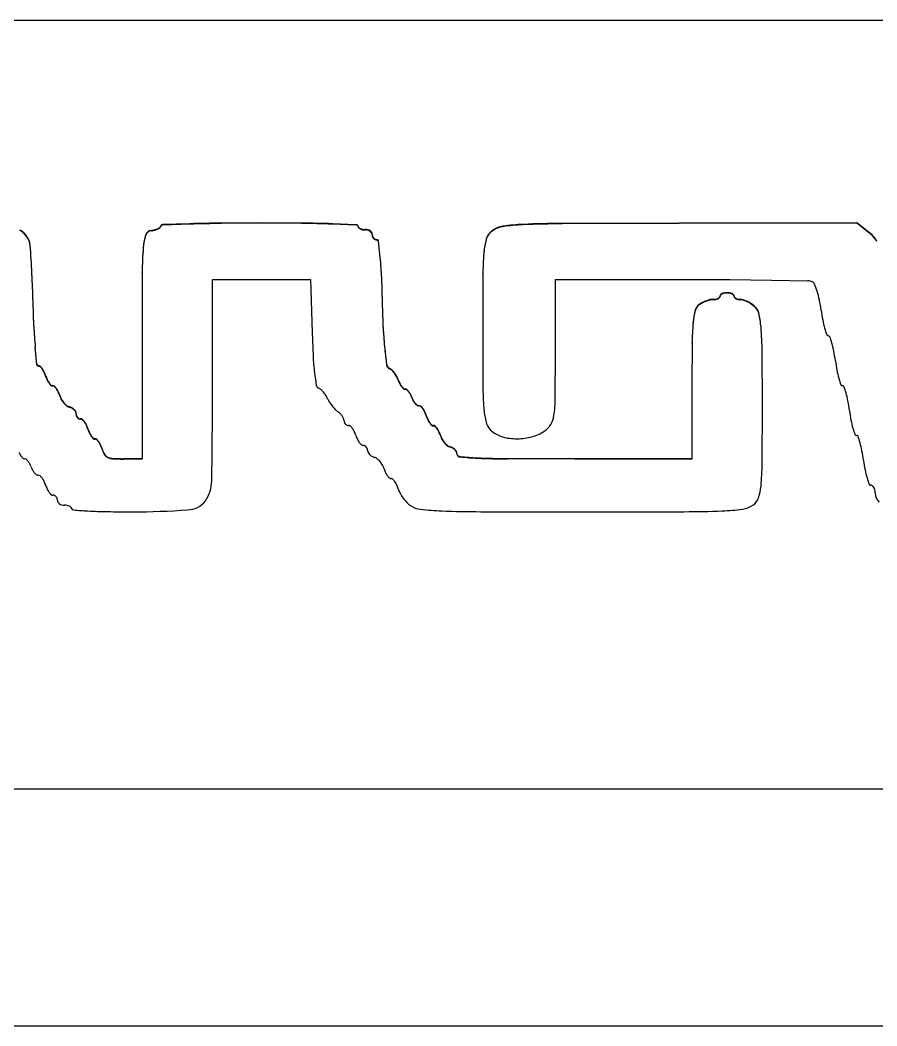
# Model space of a CAD drawing. Header units: millimetres. Extents: x 0 to 420, y 0 to 297.
# Drawn here: x 115.45 to 130.88, y 55.85 to 73.97 of the extents above; entities that cross this region are included whole.
import ezdxf

# ---------------------------------------------------------------- set-up
doc = ezdxf.new("R2010")
doc.units = ezdxf.units.MM

msp = doc.modelspace()

# ---------------------------------------------------------------- linework, layer by layer
at = {"color": 7, "linetype": 'Continuous', "lineweight": 25}
for p, q in [((61.7918, 73.97032), (145.7918, 73.97032)), ((118.50659, 70.30216), (118.0136, 70.28628)), ((118.50659, 70.29508), (118.0136, 70.27921)), ((118.50659, 70.29508), (118.50659, 70.30216)), ((119.76132, 70.31768), (119.08009, 70.31388)), ((119.08009, 70.30681), (119.08009, 70.31388)), ((119.76132, 70.31061), (119.08009, 70.30681)), ((120.51838, 70.31402), (119.76132, 70.31768)), ((119.76132, 70.31061), (119.76132, 70.31768)), ((120.51838, 70.30695), (119.76132, 70.31061)), ((120.51838, 70.30695), (120.51838, 70.31402)), ((121.5014, 70.28534), (121.07262, 70.30201)), ((121.07262, 70.29494), (121.07262, 70.30201)), ((121.5014, 70.27827), (121.07262, 70.29494)), ((127.31591, 70.31269), (125.21256, 70.30709)), ((125.21256, 70.30002), (125.21256, 70.30709)), ((127.31591, 70.30562), (125.21256, 70.30002)), ((130.5136, 70.31768), (127.31591, 70.31269)), ((127.31591, 70.30562), (127.31591, 70.31269)), ((130.5136, 70.31061), (127.31591, 70.30562)), ((130.72106, 70.15939), (130.5136, 70.31768)), ((130.5136, 70.31061), (130.5136, 70.31768)), ((130.72106, 70.15232), (130.5136, 70.31061)), ((115.45238, 70.17932), (115.45238, 70.18639)), ((117.81552, 70.17363), (117.81552, 70.1807)), ((117.88028, 70.1895), (117.88028, 70.19657)), ((117.93501, 70.21125), (117.93501, 70.21832)), ((117.97277, 70.23526), (117.97277, 70.24233)), ((117.98472, 70.25776), (117.98472, 70.26483)), ((118.0136, 70.27921), (118.0136, 70.28628)), ((121.5014, 70.27827), (121.5014, 70.28534)), ((121.53792, 70.25079), (121.53792, 70.25786)), ((121.54769, 70.22797), (121.54769, 70.23504)), ((121.57519, 70.20854), (121.57519, 70.21561)), ((121.6163, 70.19543), (121.6163, 70.2025)), ((121.66482, 70.19096), (121.66482, 70.19804)), ((121.71325, 70.18411), (121.71325, 70.19119)), ((121.78203, 70.13548), (121.78203, 70.14255)), ((123.94902, 70.17102), (123.94902, 70.1781)), ((124.14345, 70.24963), (124.14345, 70.2567)), ((124.50774, 70.28461), (124.50774, 70.29168)), ((130.72106, 70.15232), (130.72106, 70.15939)), ((117.71269, 70.09788), (117.71269, 70.10495)), ((121.79172, 70.10123), (121.79172, 70.1083)), ((121.79763, 70.06692), (121.79763, 70.07399)), ((121.81506, 70.03786), (121.81506, 70.04493)), ((121.84088, 70.0184), (121.84088, 70.02548)), ((121.87119, 70.0115), (121.87119, 70.01857)), ((121.93557, 69.69558), (121.90528, 69.99625)), ((121.90528, 69.98918), (121.90528, 69.99625)), ((121.93557, 69.68851), (121.90528, 69.98918)), ((123.85071, 70.04003), (123.85071, 70.0471)), ((130.80994, 70.07152), (130.80994, 70.07859)), ((115.63399, 69.91016), (115.63399, 69.91723)), ((117.66903, 69.87274), (117.66903, 69.87981)), ((123.80411, 69.81949), (123.80411, 69.82656)), ((121.93557, 69.68851), (121.93557, 69.69558)), ((117.64954, 69.42938), (117.64632, 68.10989)), ((117.64954, 69.42231), (117.64632, 68.10282)), ((117.64954, 69.42231), (117.64954, 69.42938)), ((123.78363, 69.42072), (123.77982, 68.37349)), ((123.78363, 69.41365), (123.77983, 68.37)), ((123.78363, 69.41365), (123.78363, 69.42072)), ((118.91532, 67.32662), (118.91532, 69.30072)), ((118.91532, 69.30072), (120.68027, 69.30072)), ((120.68027, 69.30072), (120.70724, 68.34128)), ((121.97694, 68.87969), (121.96107, 69.3315)), ((121.96107, 69.32443), (121.96107, 69.3315)), ((121.97694, 68.87262), (121.96107, 69.32443)), ((125.08966, 67.99961), (125.09112, 69.30072)), ((125.09112, 69.30072), (127.35417, 69.2998)), ((127.35417, 69.2998), (128.22859, 69.29628)), ((128.22859, 69.29628), (128.98088, 69.28624)), ((128.98088, 69.28624), (129.63291, 69.27275)), ((128.08939, 69.03679), (128.08939, 69.04386)), ((128.1305, 69.04989), (128.1305, 69.05696)), ((128.22753, 69.04989), (128.22753, 69.05696)), ((128.26864, 69.03679), (128.26864, 69.04386)), ((115.69967, 68.45546), (115.68439, 68.89707)), ((115.68439, 68.89), (115.68439, 68.89707)), ((115.69967, 68.44839), (115.68439, 68.89)), ((121.9943, 68.35816), (121.97694, 68.87969)), ((121.97694, 68.87262), (121.97694, 68.87969)), ((121.9943, 68.35109), (121.97694, 68.87262)), ((127.67746, 68.84071), (127.67746, 68.84779)), ((127.73725, 68.87669), (127.73725, 68.88376)), ((127.80685, 68.90711), (127.80685, 68.91418)), ((127.87547, 68.92808), (127.87547, 68.93515)), ((127.93126, 68.93472), (127.93126, 68.94179)), ((127.97746, 68.9392), (127.97746, 68.94627)), ((128.01662, 68.95229), (128.01662, 68.95936)), ((128.0428, 68.97173), (128.0428, 68.9788)), ((128.05212, 68.99454), (128.05212, 69.00161)), ((128.06189, 69.01735), (128.06189, 69.02442)), ((128.29614, 69.01735), (128.29614, 69.02442)), ((128.30592, 68.99454), (128.30592, 69.00161)), ((128.31424, 68.97173), (128.31424, 68.9788)), ((128.33767, 68.95229), (128.33767, 68.95936)), ((128.37272, 68.93923), (128.37272, 68.9463)), ((128.41401, 68.93472), (128.41401, 68.94179)), ((128.46555, 68.92652), (128.46555, 68.93359)), ((128.53316, 68.89937), (128.53316, 68.90644)), ((128.60408, 68.86044), (128.60408, 68.86751)), ((127.6048, 68.74092), (127.6048, 68.748)), ((128.66782, 68.81439), (128.66782, 68.82146)), ((128.75027, 68.68915), (128.75027, 68.69623)), ((127.56863, 68.5204), (127.56863, 68.52747)), ((115.69967, 68.44839), (115.69967, 68.45546)), ((120.70724, 68.34128), (120.72458, 67.92442)), ((121.9943, 68.35109), (121.9943, 68.35816)), ((123.77982, 68.37349), (123.78369, 67.33415)), ((128.78955, 68.4384), (128.78955, 68.44547)), ((127.54908, 68.15447), (127.54452, 67.41208)), ((127.54908, 68.1474), (127.54452, 67.405)), ((127.54908, 68.1474), (127.54908, 68.15447)), ((115.75343, 67.76517), (115.72428, 68.08368)), ((115.72428, 68.07661), (115.72428, 68.08368)), ((115.75343, 67.7581), (115.72428, 68.07661)), ((117.64632, 68.10989), (117.64632, 66.07037)), ((122.02073, 67.99745), (122.02073, 68.00452)), ((125.085, 67.14434), (125.08966, 67.99961)), ((128.81352, 67.02683), (128.80931, 68.00491)), ((128.80931, 67.99784), (128.80931, 68.00491)), ((128.8135, 67.02297), (128.80931, 67.99784)), ((115.75343, 67.7581), (115.75343, 67.76517)), ((115.78342, 67.73829), (115.78342, 67.74537)), ((115.81513, 67.72698), (115.81513, 67.73405)), ((115.85125, 67.68558), (115.85125, 67.69265)), ((115.88536, 67.62757), (115.88536, 67.63464)), ((122.0535, 67.74515), (122.0535, 67.75222)), ((122.10226, 67.69055), (122.10226, 67.69762)), ((122.14434, 67.66283), (122.14434, 67.6699)), ((122.1893, 67.6119), (122.1893, 67.61897)), ((115.91202, 67.55883), (115.91202, 67.5659)), ((115.93855, 67.49009), (115.93855, 67.49716)), ((115.97229, 67.43208), (115.97229, 67.43916)), ((116.00788, 67.39058), (116.00788, 67.39765)), ((122.22992, 67.54937), (122.22992, 67.55644)), ((122.25948, 67.48346), (122.25948, 67.49053)), ((122.2866, 67.42067), (122.2866, 67.42774)), ((127.54452, 67.41208), (127.54452, 66.07037)), ((116.03892, 67.37937), (116.03892, 67.38644)), ((116.06987, 67.36835), (116.06987, 67.37542)), ((116.10509, 67.32812), (116.10509, 67.33519)), ((116.13832, 67.27173), (116.13832, 67.2788)), ((118.91532, 67.31955), (118.91532, 67.32662)), ((118.91532, 67.3195), (118.91532, 67.32657)), ((122.32003, 67.36769), (122.32003, 67.37477)), ((122.35463, 67.32978), (122.35463, 67.33685)), ((122.38392, 67.31955), (122.38392, 67.32662)), ((122.41294, 67.30989), (122.41294, 67.31696)), ((122.4463, 67.27562), (122.4463, 67.28269)), ((122.47809, 67.22727), (122.47809, 67.23434)), ((116.16426, 67.2049), (116.16426, 67.21197)), ((116.194, 67.1357), (116.194, 67.14277)), ((116.2383, 67.07198), (116.2383, 67.07905)), ((122.50326, 67.16999), (122.50326, 67.17706)), ((122.52917, 67.11273), (122.52917, 67.1198)), ((122.56315, 67.06437), (122.56315, 67.07144)), ((122.59965, 67.03053), (122.59965, 67.0376)), ((116.28962, 67.02228), (116.28962, 67.02935)), ((116.34019, 66.9974), (116.34019, 67.00448)), ((116.38672, 66.97793), (116.38672, 66.985)), ((116.42616, 66.94717), (116.42616, 66.95424)), ((116.45282, 66.91025), (116.45282, 66.91732)), ((116.46192, 66.87276), (116.46192, 66.87983)), ((122.63261, 67.02044), (122.63261, 67.02751)), ((122.66566, 67.00893), (122.66566, 67.01601)), ((122.70284, 66.96772), (122.70284, 66.97479)), ((122.7377, 66.90971), (122.7377, 66.91678)), ((128.80975, 65.9772), (128.81352, 67.02683)), ((116.4677, 66.83773), (116.4677, 66.8448)), ((116.48479, 66.80807), (116.48479, 66.81514)), ((116.51009, 66.78819), (116.51009, 66.79526)), ((116.53979, 66.78115), (116.53979, 66.78823)), ((116.57349, 66.76956), (116.57349, 66.77664)), ((116.61117, 66.72844), (116.61117, 66.73551)), ((116.64639, 66.67043), (116.64639, 66.6775)), ((122.76462, 66.84098), (122.76462, 66.84805)), ((122.79115, 66.77223), (122.79115, 66.7793)), ((122.82489, 66.71423), (122.82489, 66.7213)), ((122.86048, 66.67272), (122.86048, 66.67979)), ((116.67342, 66.60169), (116.67342, 66.60876)), ((116.69995, 66.53295), (116.69995, 66.54002)), ((122.89152, 66.66151), (122.89152, 66.66858)), ((122.92247, 66.6505), (122.92247, 66.65757)), ((122.95769, 66.61026), (122.95769, 66.61733)), ((122.99092, 66.55387), (122.99092, 66.56095)), ((123.01686, 66.48705), (123.01686, 66.49412)), ((116.73369, 66.47494), (116.73369, 66.48202)), ((116.76928, 66.43344), (116.76928, 66.44051)), ((116.80032, 66.42223), (116.80032, 66.4293)), ((116.83135, 66.41102), (116.83135, 66.41809)), ((116.86695, 66.36951), (116.86695, 66.37658)), ((116.90068, 66.31151), (116.90068, 66.31858)), ((123.0466, 66.41785), (123.0466, 66.42492)), ((123.0909, 66.35413), (123.0909, 66.3612)), ((123.14222, 66.30442), (123.14222, 66.3115)), ((116.92722, 66.24276), (116.92722, 66.24983)), ((116.9705, 66.14181), (116.9705, 66.14889)), ((123.19279, 66.27955), (123.19279, 66.28662)), ((123.23932, 66.26007), (123.23932, 66.26715)), ((123.27876, 66.22931), (123.27876, 66.23638)), ((123.30542, 66.1924), (123.30542, 66.19947)), ((123.31452, 66.15491), (123.31452, 66.16198)), ((117.02741, 66.09221), (117.02741, 66.09928)), ((117.12224, 66.06907), (117.12224, 66.07614)), ((117.64632, 66.07037), (117.31464, 66.07037)), ((117.31464, 66.0633), (117.31464, 66.07037)), ((117.64632, 66.0633), (117.31464, 66.0633)), ((117.64632, 66.0633), (117.64632, 66.07037)), ((123.37769, 66.10263), (123.37769, 66.1097)), ((123.68094, 66.07917), (123.68094, 66.08624)), ((125.42952, 66.07037), (124.22645, 66.07317)), ((124.22645, 66.0661), (124.22645, 66.07317)), ((125.42952, 66.0633), (124.22645, 66.0661)), ((127.54452, 66.07037), (125.42952, 66.07037)), ((125.42952, 66.0633), (125.42952, 66.07037)), ((127.54452, 66.0633), (125.42952, 66.0633)), ((127.54452, 66.0633), (127.54452, 66.07037)), ((123.74512, 65.11584), (125.55642, 65.11323)), ((125.55642, 65.11323), (127.4079, 65.11575)), ((61.2918, 60.12108), (146.2918, 60.12108)), ((61.2918, 55.85331), (146.2918, 55.85331))]:
    msp.add_line(p, q, dxfattribs=at)
for centre, radius, start, end in [((119.4242, 39.45212), 30.86368, 90.638831, 91.703714), ((119.4242, 39.44505), 30.86368, 90.638831, 91.703714), ((120.2949, 47.20168), 23.11342, 88.071756, 89.446009), ((120.29502, 47.20037), 23.10766, 88.071585, 89.44618), ((125.28594, 50.82067), 19.48656, 90.215781, 92.288733), ((125.28594, 50.81518), 19.48498, 90.215773, 92.288893), ((115.27476, 69.87071), 0.36222, 7.379788, 60.63628), ((115.27476, 69.86363), 0.36223, 7.380107, 60.635961), ((117.82859, 70.05529), 0.12609, 95.95126, 156.805689), ((117.82859, 70.04822), 0.12609, 95.95102, 156.806601), ((117.71145, 70.74562), 0.57442, 280.438143, 287.092406), ((117.7116, 70.73791), 0.57377, 280.434347, 287.096203), ((117.77378, 70.54426), 0.36364, 287.029657, 296.320483), ((117.77373, 70.53734), 0.36379, 287.030841, 296.317616), ((117.84426, 70.40269), 0.20549, 296.207856, 308.707819), ((117.84427, 70.3956), 0.20548, 296.208371, 308.709317), ((117.95539, 70.26599), 0.02935, 306.297924, 357.75226), ((117.9554, 70.25891), 0.02934, 306.29368, 357.754539), ((118.01085, 70.25982), 0.02661, 84.060349, 169.133663), ((118.01085, 70.25275), 0.02661, 84.062216, 169.134177), ((121.50457, 70.25155), 0.03394, 10.716002, 95.355516), ((121.50457, 70.24448), 0.03394, 10.716401, 95.356982), ((121.57125, 70.25864), 0.03334, 181.342916, 225.053136), ((121.57124, 70.25157), 0.03333, 181.340833, 225.055219), ((121.61305, 70.29835), 0.09099, 224.086709, 245.414138), ((121.61304, 70.29126), 0.09097, 224.082494, 245.415765), ((121.64697, 70.36973), 0.17001, 245.028706, 259.608691), ((121.64695, 70.36263), 0.16998, 245.028537, 259.611217), ((121.66465, 70.46188), 0.26384, 259.441115, 270.036161), ((121.66464, 70.45468), 0.26371, 259.437373, 270.037722), ((121.66518, 70.02601), 0.17203, 73.775574, 90.121589), ((121.66519, 70.01901), 0.17195, 73.771758, 90.125405), ((121.68498, 70.07826), 0.11641, 33.523205, 75.947668), ((121.68499, 70.07119), 0.1164, 33.522366, 75.949541), ((121.72449, 70.10778), 0.06723, 0.448304, 31.14344), ((121.72448, 70.10071), 0.06724, 0.448521, 31.142407), ((124.11294, 69.95269), 0.27871, 126.025537, 160.198307), ((124.11294, 69.94561), 0.27872, 126.025698, 160.197755), ((124.20143, 69.83354), 0.42712, 97.801454, 126.225177), ((124.20142, 69.82649), 0.4271, 97.800698, 126.225934), ((124.63746, 67.02586), 3.26839, 92.274555, 98.693448), ((124.63743, 67.01905), 3.26813, 92.274298, 98.693705), ((130.31106, 69.61909), 0.67825, 42.646887, 52.807169), ((130.31097, 69.61193), 0.67838, 42.647874, 52.806182), ((118.71958, 69.7929), 1.05413, 162.781142, 175.27097), ((118.71956, 69.78584), 1.05411, 162.781027, 175.271085), ((121.89528, 70.1085), 0.10357, 180.107001, 199.462604), ((121.8953, 70.10143), 0.10358, 180.108254, 199.461351), ((121.88019, 70.10375), 0.08776, 199.820208, 222.082458), ((121.88021, 70.09668), 0.08777, 199.822415, 222.080251), ((121.87932, 70.10334), 0.08684, 222.271375, 243.726055), ((121.87933, 70.09628), 0.08685, 222.273111, 243.72432), ((121.87061, 70.08601), 0.06744, 243.845644, 270.493476), ((121.8706, 70.07892), 0.06742, 243.843206, 270.499262), ((121.87502, 69.98724), 0.03157, 16.587165, 96.97842), ((121.87502, 69.98017), 0.03157, 16.584465, 96.978929), ((124.79448, 69.73252), 0.99482, 161.565353, 174.575448), ((124.79449, 69.72545), 0.99483, 161.565415, 174.575386), ((130.43788, 69.73545), 0.50613, 30.222737, 42.684588), ((130.43779, 69.72831), 0.50625, 30.224139, 42.683185), ((96.51133, 68.46101), 19.17802, 1.302869, 4.354769), ((96.51137, 68.45394), 19.17798, 1.302862, 4.35477), ((123.53346, 69.40044), 5.88399, 175.326879, 179.718147), ((123.53345, 69.39336), 5.88398, 175.326875, 179.718141), ((128.4985, 69.38619), 4.715, 174.640877, 179.580383), ((128.49856, 69.37912), 4.71506, 174.640909, 179.580351), ((113.9346, 68.95247), 8.03541, 2.703652, 5.306246), ((113.93473, 68.94541), 8.03528, 2.703631, 5.306267), ((129.62958, 69.06409), 0.20869, 66.134135, 89.086072), ((129.68545, 69.18404), 0.07643, 24.545482, 68.059755), ((128.11136, 68.56152), 1.76906, 17.304052, 21.705935), ((128.12725, 68.96113), 0.09098, 114.586277, 135.915464), ((128.12724, 68.95407), 0.09097, 114.584235, 135.917506), ((128.16116, 68.88977), 0.16998, 100.388783, 114.971463), ((128.16117, 68.88267), 0.17001, 100.391309, 114.971294), ((128.17902, 68.79622), 0.26522, 79.460146, 100.539854), ((128.17902, 68.78913), 0.26524, 79.461113, 100.538887), ((128.19686, 68.88971), 0.17004, 65.031572, 79.609685), ((128.19685, 68.88261), 0.17007, 65.031741, 79.607159), ((128.23078, 68.96112), 0.09099, 44.084366, 65.410234), ((128.23076, 68.95403), 0.09102, 44.088581, 65.408607), ((128.21238, 68.59288), 1.66328, 11.629643, 17.307668), ((127.77306, 68.70183), 0.17448, 123.224904, 164.656404), ((127.95693, 68.45097), 0.48535, 116.91161, 125.156231), ((127.95678, 68.44414), 0.48507, 116.909285, 125.158555), ((128.03251, 68.30297), 0.65154, 110.263762, 116.947205), ((128.03264, 68.29561), 0.65185, 110.265995, 116.946259), ((128.02433, 68.32543), 0.62762, 103.720141, 110.273597), ((128.02434, 68.31827), 0.62771, 103.719912, 110.272404), ((127.93096, 68.70661), 0.23518, 89.927379, 103.648864), ((127.93094, 68.6997), 0.23502, 89.922787, 103.653456), ((127.93143, 69.18044), 0.23865, 269.958615, 281.11891), ((127.93142, 69.17349), 0.23877, 269.962559, 281.117255), ((127.94764, 69.10055), 0.15714, 280.936795, 296.036087), ((127.94766, 69.09345), 0.15711, 280.934164, 296.036267), ((127.97942, 69.03683), 0.08593, 295.647586, 317.52408), ((127.97941, 69.02977), 0.08594, 295.650555, 317.523739), ((128.01778, 69.00233), 0.03435, 316.763337, 358.803846), ((128.01778, 68.99526), 0.03434, 316.760294, 358.806889), ((128.08544, 69.00083), 0.03333, 134.944781, 178.659167), ((128.08544, 68.99376), 0.03333, 134.94308, 178.659174), ((128.27259, 69.00083), 0.03333, 1.340833, 45.055219), ((128.27259, 68.99376), 0.03334, 1.342916, 45.053136), ((128.34292, 69.00219), 0.03701, 180.896766, 219.203105), ((128.34292, 68.99512), 0.03701, 180.894879, 219.204992), ((128.37386, 69.02682), 0.07655, 218.855236, 241.790388), ((128.37384, 69.01973), 0.07653, 218.851388, 241.794237), ((128.40084, 69.07529), 0.13202, 241.41242, 257.699904), ((128.40081, 69.06812), 0.13192, 241.405926, 257.706397), ((128.41383, 69.13148), 0.18969, 257.484195, 270.057275), ((128.41382, 69.12437), 0.18965, 257.481521, 270.057395), ((128.41451, 68.77879), 0.163, 71.753045, 90.175609), ((128.41452, 68.77171), 0.16301, 71.754656, 90.176017), ((128.27232, 68.35467), 0.61032, 64.698275, 71.541956), ((128.27224, 68.3474), 0.61054, 64.699506, 71.540725), ((128.2473, 68.30164), 0.66896, 57.768298, 64.70223), ((128.24723, 68.29444), 0.66911, 57.769068, 64.70146), ((128.2719, 68.34062), 0.62286, 50.53307, 57.77035), ((128.27193, 68.3336), 0.6228, 50.53215, 57.77017), ((127.32573, 68.411), 2.56839, 7.525483, 11.616569), ((129.16265, 68.37926), 1.60089, 166.68349, 174.688085), ((129.16263, 68.37219), 1.60087, 166.683437, 174.688138), ((127.77306, 68.69476), 0.17448, 123.224291, 164.657017), ((128.52394, 68.63698), 0.23395, 14.668312, 52.048935), ((128.52394, 68.62991), 0.23395, 14.668081, 52.049167), ((127.07854, 68.30589), 1.71669, 4.663636, 13.142613), ((127.07858, 68.29883), 1.71665, 4.663549, 13.142701), ((133.21234, 69.18847), 3.36934, 187.522462, 190.583427), ((132.21749, 68.09681), 4.66876, 174.707429, 179.292421), ((132.21745, 68.08975), 4.66872, 174.707411, 179.292439), ((131.65719, 68.89815), 1.78732, 190.591638, 195.518994), ((125.15824, 68.89494), 9.46877, 182.660281, 184.914997), ((125.15837, 68.88788), 9.4689, 182.660284, 184.914975), ((127.69767, 68.60655), 5.70877, 182.493715, 186.053547), ((127.69764, 68.59948), 5.70875, 182.493723, 186.053562), ((122.7182, 67.95237), 6.09133, 0.494169, 4.643212), ((122.7182, 67.9453), 6.09134, 0.494181, 4.64321), ((132.31463, 69.08049), 2.46958, 195.513889, 198.42365), ((129.99803, 68.31313), 0.02949, 206.442812, 275.067602), ((130.00321, 68.25429), 0.02958, 26.812012, 94.995947), ((127.90199, 67.53978), 2.24868, 15.797649, 18.885549), ((128.4507, 67.69475), 1.67851, 10.724504, 15.806546), ((127.40747, 68.57585), 5.41696, 186.054313, 188.745568), ((127.40726, 68.56875), 5.41675, 186.05426, 188.74562), ((126.99561, 67.41981), 3.15934, 7.553182, 10.713025), ((115.78001, 67.77281), 0.02766, 196.039801, 277.092288), ((115.78001, 67.76574), 0.02766, 196.042269, 277.08982), ((125.41845, 68.1831), 4.70099, 183.154385, 186.905603), ((133.25754, 68.25007), 3.15739, 187.552262, 190.714042), ((115.78479, 67.69911), 0.04628, 49.039504, 91.695497), ((115.7848, 67.69205), 0.04627, 49.032525, 91.702476), ((115.6107, 67.51929), 0.29651, 35.780081, 46.41289), ((115.61069, 67.5122), 0.29653, 35.781132, 46.413115), ((115.55503, 67.47943), 0.36497, 25.16753, 35.745949), ((115.55498, 67.47233), 0.36503, 25.168306, 35.745173), ((115.39414, 67.40459), 0.54242, 17.301304, 25.095457), ((115.39404, 67.39748), 0.54253, 17.301744, 25.094493), ((125.83532, 68.23372), 5.12092, 186.907114, 189.496015), ((122.12779, 67.7695), 0.07628, 193.094136, 250.443902), ((122.12779, 67.76243), 0.07628, 193.094572, 250.442495), ((122.04806, 67.56954), 0.13908, 46.189573, 67.064666), ((122.04806, 67.56246), 0.13908, 46.189573, 67.064666), ((121.81469, 67.33359), 0.47093, 37.300744, 45.57285), ((121.81465, 67.32648), 0.47098, 37.301786, 45.572848), ((121.79231, 67.31667), 0.49899, 28.718619, 37.288857), ((121.79219, 67.30952), 0.49913, 28.719875, 37.287601), ((131.80477, 67.97551), 1.6789, 190.724408, 195.805246), ((116.44164, 67.73085), 0.55471, 197.298702, 204.91555), ((116.44166, 67.72379), 0.55474, 197.299189, 204.915585), ((116.27422, 67.65357), 0.37032, 204.98485, 215.380449), ((116.27417, 67.64648), 0.37027, 204.984079, 215.38122), ((116.21822, 67.61402), 0.30177, 215.413749, 225.809798), ((116.21817, 67.60691), 0.3017, 215.412549, 225.810998), ((116.03754, 67.43121), 0.0448, 228.531192, 271.756521), ((121.83016, 67.33753), 0.45577, 19.614363, 28.705124), ((121.83002, 67.3304), 0.45592, 19.615836, 28.703651), ((122.74935, 67.66485), 0.51996, 199.588042, 207.129209), ((122.74932, 67.65776), 0.51993, 199.587454, 207.129178), ((122.60213, 67.58985), 0.35474, 207.191503, 217.323247), ((122.60222, 67.58283), 0.35484, 207.192977, 217.321773), ((132.35596, 68.13135), 2.2517, 195.800557, 198.884323), ((130.25186, 67.4159), 0.02957, 206.801724, 275.006235), ((116.03754, 67.42414), 0.0448, 228.531192, 271.756521), ((116.04025, 67.34118), 0.04528, 49.138847, 91.689399), ((116.04025, 67.33411), 0.04528, 49.138832, 91.686354), ((115.87225, 67.16692), 0.28728, 35.853819, 46.533428), ((115.87224, 67.15984), 0.2873, 35.854902, 46.533659), ((115.81832, 67.1282), 0.35367, 25.203245, 35.822172), ((115.81832, 67.12113), 0.35367, 25.203245, 35.822172), ((115.66299, 67.05582), 0.52503, 17.30187, 25.130999), ((115.66294, 67.04874), 0.52508, 17.302229, 25.130641), ((14.1716, 67.32655), 104.74372, 359.0954017, 0.0000392), ((120.8533, 67.40553), 0.07072, 193.62567, 249.530724), ((120.76662, 67.1989), 0.15344, 47.994032, 66.187661), ((120.52929, 66.94147), 0.50357, 40.141074, 47.531085), ((120.512, 66.92696), 0.52614, 32.447982, 40.134933), ((122.55289, 67.55246), 0.29291, 217.348314, 227.401031), ((122.55299, 67.54548), 0.29305, 217.350564, 227.398781), ((122.38269, 67.37016), 0.04356, 229.883655, 271.611571), ((122.3827, 67.3631), 0.04357, 229.889164, 271.606062), ((122.38503, 67.28149), 0.04514, 51.801754, 91.412195), ((122.38503, 67.27442), 0.04514, 51.803982, 91.413277), ((122.2502, 67.12521), 0.25151, 38.764865, 49.677933), ((122.25015, 67.1181), 0.25157, 38.766154, 49.676644), ((122.20652, 67.09041), 0.30735, 27.922812, 38.724742), ((122.20645, 67.0833), 0.30744, 27.924305, 38.72325), ((122.09328, 67.03109), 0.43519, 19.597915, 27.841741), ((122.09312, 67.02395), 0.43536, 19.599587, 27.840068), ((128.65495, 67.3707), 4.87139, 180.42994, 185.270844), ((130.25702, 67.35697), 0.02958, 26.807538, 95.00042), ((128.15579, 66.64246), 2.24868, 15.797649, 18.885549), ((128.7057, 66.79774), 1.67726, 10.721928, 15.807725), ((116.51502, 67.32169), 0.36751, 197.37064, 209.132785), ((116.51502, 67.31462), 0.36751, 197.37064, 209.132785), ((116.53876, 67.33519), 0.39483, 209.16627, 220.446683), ((116.5387, 67.32808), 0.39475, 209.165114, 220.447839), ((116.52438, 67.32314), 0.37606, 220.471556, 231.373691), ((116.52434, 67.31604), 0.37601, 220.470843, 231.374403), ((120.57447, 66.96666), 0.45212, 23.914897, 32.448975), ((121.42258, 67.34278), 0.47565, 203.917904, 212.423035), ((121.67353, 67.5017), 0.77268, 212.393094, 218.352867), ((122.86248, 67.30512), 0.38137, 199.620022, 209.073539), ((122.86248, 67.29804), 0.38136, 199.61959, 209.073271), ((122.77875, 67.25906), 0.2858, 209.160898, 221.030976), ((122.77878, 67.25201), 0.28584, 209.161734, 221.030139), ((122.74035, 67.22592), 0.23508, 221.080717, 233.235096), ((122.74037, 67.21887), 0.23511, 221.082276, 233.235109), ((122.63152, 67.08285), 0.05535, 234.844529, 271.128257), ((122.7994, 67.16699), 2.28571, 351.96956, 359.432145), ((127.25246, 66.52295), 3.15626, 7.552297, 10.715217), ((116.37483, 67.13873), 0.13865, 232.080123, 255.529196), ((116.37483, 67.13165), 0.13865, 232.078679, 255.52894), ((116.29268, 66.82564), 0.18504, 59.454958, 75.124023), ((116.29268, 66.81856), 0.18505, 59.456437, 75.124496), ((116.28759, 66.81725), 0.19485, 44.670812, 59.418842), ((116.28762, 66.81022), 0.1948, 44.668029, 59.419943), ((116.32123, 66.85037), 0.14765, 26.967113, 44.707665), ((116.32124, 66.8433), 0.14763, 26.967309, 44.708841), ((116.37835, 66.8794), 0.08357, 0.297243, 26.987543), ((116.37834, 66.87233), 0.08358, 0.298368, 26.986418), ((116.57203, 66.88002), 0.11011, 180.097856, 198.657326), ((116.57202, 66.87295), 0.1101, 180.096891, 198.658292), ((121.68628, 67.51184), 0.78897, 218.355267, 224.064618), ((121.36696, 67.20392), 0.34537, 224.200617, 234.902289), ((120.98535, 66.66093), 0.3183, 44.422701, 54.898179), ((120.96089, 66.6374), 0.35224, 34.803196, 44.372635), ((122.63152, 67.07578), 0.05535, 234.844392, 271.125433), ((122.63398, 66.9782), 0.04933, 50.031641, 91.591437), ((122.63398, 66.97114), 0.04932, 50.027052, 91.596026), ((122.4719, 66.80382), 0.28735, 36.512838, 47.597641), ((122.47194, 66.79679), 0.28729, 36.511777, 47.598703), ((122.41729, 66.76372), 0.35509, 25.534509, 36.471161), ((122.41733, 66.75667), 0.35505, 25.534378, 36.472104), ((122.26868, 66.6935), 0.51946, 17.307886, 25.456773), ((122.26852, 66.68637), 0.51963, 17.309172, 25.455487), ((124.86151, 67.02181), 1.06194, 185.328367, 197.749067), ((133.511, 67.3527), 3.15705, 187.552089, 190.714215), ((116.55304, 66.87421), 0.09026, 199.017554, 220.879774), ((116.55302, 66.86713), 0.09024, 199.014838, 220.882489), ((116.54987, 66.87193), 0.08637, 221.111995, 242.576161), ((116.54986, 66.86485), 0.08636, 221.109493, 242.576054), ((116.53918, 66.85186), 0.06363, 242.795641, 270.553775), ((116.53918, 66.8448), 0.06365, 242.798443, 270.550973), ((116.54116, 66.73744), 0.05081, 50.490032, 91.543216), ((116.54116, 66.73037), 0.0508, 50.488201, 91.545048), ((116.38435, 66.56551), 0.28346, 36.851086, 48.14454), ((116.3843, 66.55838), 0.28353, 36.853216, 48.143702), ((116.33018, 66.52524), 0.35095, 25.711088, 36.80735), ((116.33019, 66.51818), 0.35094, 25.710431, 36.807191), ((116.18724, 66.45724), 0.50924, 17.309604, 25.626983), ((121.02434, 66.68151), 0.27496, 23.848814, 34.801003), ((121.18837, 66.7537), 0.09574, 0.203398, 24.025911), ((121.38011, 66.75425), 0.09599, 180.123695, 200.03328), ((121.36799, 66.75041), 0.08329, 200.404813, 222.918551), ((121.36867, 66.75138), 0.08446, 223.089898, 244.486775), ((121.36145, 66.73647), 0.06789, 244.5632, 270.45833), ((123.29425, 67.01299), 0.55472, 197.298421, 204.915002), ((123.29429, 67.00594), 0.55477, 197.29844, 204.914461), ((123.12691, 66.93577), 0.37042, 204.986195, 215.379104), ((123.12695, 66.92872), 0.37047, 204.986966, 215.378333), ((123.07078, 66.89613), 0.30171, 215.412719, 225.81104), ((123.07079, 66.88907), 0.30173, 215.413765, 225.811265), ((122.89014, 66.71335), 0.04479, 228.531161, 271.759593), ((122.89014, 66.70628), 0.04479, 228.528267, 271.759445), ((124.12183, 66.79177), 0.28742, 199.023821, 232.450633), ((124.68182, 66.88137), 0.37821, 302.921881, 328.785547), ((124.62171, 66.91235), 0.44571, 329.384709, 351.657101), ((132.05857, 67.07819), 1.6789, 190.724408, 195.805246), ((116.18734, 66.45021), 0.50914, 17.308737, 25.62785), ((117.20316, 66.77375), 0.55484, 197.299602, 204.91465), ((117.20318, 66.7667), 0.55487, 197.300088, 204.914685), ((117.03562, 66.69643), 0.37032, 204.98485, 215.380449), ((117.03557, 66.68934), 0.37027, 204.984079, 215.38122), ((121.36336, 66.61779), 0.05081, 50.490666, 91.541609), ((121.20671, 66.44602), 0.28324, 36.846054, 48.148161), ((121.15241, 66.40562), 0.35091, 25.711082, 36.8087), ((121.00939, 66.33759), 0.50929, 17.309355, 25.625887), ((122.89285, 66.62333), 0.04528, 49.136079, 91.686929), ((122.89285, 66.61626), 0.04527, 49.136094, 91.689975), ((122.72492, 66.44912), 0.28719, 35.854238, 46.537327), ((122.72494, 66.44207), 0.28717, 35.853155, 46.537096), ((122.67083, 66.41029), 0.35377, 25.204191, 35.819821), ((122.67083, 66.40322), 0.35377, 25.204191, 35.819821), ((122.51554, 66.33795), 0.52508, 17.302229, 25.130641), ((122.51559, 66.3309), 0.52503, 17.30187, 25.130999), ((123.36775, 66.6039), 0.36766, 197.372947, 209.130478), ((124.28158, 66.98227), 0.53591, 231.322377, 242.93248), ((124.31537, 67.04753), 0.6094, 242.895531, 253.608077), ((124.43428, 67.30133), 0.86764, 285.355866, 293.75866), ((124.51085, 67.12895), 0.67902, 293.705867, 303.678206), ((132.60869, 67.23369), 2.25057, 195.799642, 198.884975), ((130.50566, 66.51858), 0.02957, 206.805387, 275.002253), ((116.97962, 66.65688), 0.30177, 215.413749, 225.809798), ((116.97957, 66.64977), 0.3017, 215.412549, 225.810998), ((116.79894, 66.47407), 0.0448, 228.531192, 271.756521), ((116.79894, 66.467), 0.0448, 228.531192, 271.756521), ((116.80169, 66.38453), 0.04479, 48.529874, 91.75674), ((116.80169, 66.37746), 0.04479, 48.529874, 91.75674), ((116.62106, 66.20176), 0.3017, 35.412549, 45.810998), ((116.62101, 66.19464), 0.30177, 35.413749, 45.809798), ((116.56508, 66.1622), 0.37024, 24.984351, 35.382323), ((116.56504, 66.1551), 0.3703, 24.985122, 35.381552), ((116.39724, 66.08475), 0.55509, 17.301643, 24.913131), ((116.39725, 66.07769), 0.55508, 17.301229, 24.913023), ((121.98217, 66.64079), 0.50964, 197.313531, 205.624401), ((121.83881, 66.57261), 0.3509, 205.710425, 216.808541), ((121.78458, 66.53227), 0.28331, 216.848184, 228.147324), ((121.62787, 66.36044), 0.0508, 230.488834, 271.543441), ((121.62985, 66.24602), 0.06364, 62.796717, 90.553504), ((123.36775, 66.59682), 0.36766, 197.372947, 209.130478), ((123.39141, 66.61737), 0.39489, 209.167116, 220.445837), ((123.39148, 66.61035), 0.39497, 209.168272, 220.444681), ((123.37702, 66.60534), 0.37613, 220.472488, 231.372758), ((123.37706, 66.5983), 0.37618, 220.473201, 231.372045), ((123.22744, 66.42088), 0.13866, 232.079823, 255.528632), ((124.35707, 67.18634), 0.75434, 253.544727, 262.926669), ((124.39984, 67.52311), 1.09381, 262.875914, 270.010835), ((124.40026, 67.43618), 1.00688, 269.987677, 277.632329), ((124.40448, 67.40788), 0.97827, 277.607391, 285.386389), ((130.51082, 66.45965), 0.02958, 26.809432, 95.001656), ((128.40959, 65.74514), 2.24868, 15.797649, 18.885549), ((128.9595, 65.90042), 1.67726, 10.721928, 15.807725), ((115.77451, 66.33933), 0.37842, 204.719179, 214.850609), ((117.44251, 66.411), 0.53991, 197.367641, 209.043701), ((117.44253, 66.40394), 0.53993, 197.367936, 209.043407), ((117.07542, 66.21183), 0.12236, 210.959012, 246.899452), ((117.07542, 66.20476), 0.12236, 210.959742, 246.898721), ((121.6192, 66.22599), 0.08632, 41.104152, 62.581394), ((121.61602, 66.22369), 0.09023, 19.013672, 40.883656), ((121.59702, 66.21786), 0.1101, 0.099052, 18.659585), ((121.79064, 66.21847), 0.08353, 180.290367, 206.994418), ((121.8477, 66.24743), 0.14752, 206.95837, 224.714508), ((121.8814, 66.28057), 0.19478, 224.667175, 239.420796), ((123.22744, 66.41381), 0.13866, 232.081266, 255.528888), ((123.14528, 66.10776), 0.18506, 59.45706, 75.123873), ((123.14527, 66.10067), 0.18508, 59.456876, 75.122105), ((123.14017, 66.09937), 0.19488, 44.671113, 59.416859), ((123.14019, 66.09232), 0.19485, 44.669998, 59.417974), ((123.17382, 66.13251), 0.14765, 26.967233, 44.707018), ((123.17384, 66.12546), 0.14763, 26.965869, 44.708381), ((123.23098, 66.16155), 0.08354, 0.291915, 26.99287), ((123.23099, 66.15449), 0.08353, 0.29079, 26.993996), ((123.37643, 66.17248), 0.06279, 189.622837, 271.152951), ((123.37642, 66.1654), 0.06279, 189.622551, 271.15424), ((127.50514, 65.62548), 3.15739, 7.552262, 10.714042), ((115.71848, 66.30048), 0.31024, 214.876447, 224.91937), ((115.52749, 66.11305), 0.0427, 227.788577, 271.84299), ((115.52998, 66.02285), 0.04754, 52.579377, 91.335968), ((115.40246, 65.87025), 0.24637, 39.343718, 50.590638), ((115.35989, 65.83563), 0.30123, 28.224321, 39.303409), ((115.25443, 65.77969), 0.42061, 19.604616, 28.144413), ((117.13646, 66.34022), 0.26446, 245.649934, 266.918008), ((117.13645, 66.33314), 0.26445, 245.65005, 266.918954), ((117.31458, 69.27943), 3.20906, 266.56375, 270.001031), ((117.31459, 69.27201), 3.20871, 266.563288, 270.000938), ((121.87636, 66.27227), 0.18506, 239.45706, 255.123873), ((121.7942, 65.95917), 0.13864, 52.077536, 75.529248), ((121.64476, 65.77484), 0.37592, 40.470089, 51.376231), ((121.63035, 65.76274), 0.39473, 29.165503, 40.448923), ((121.654, 65.77619), 0.36753, 17.370043, 29.131337), ((123.87427, 70.55788), 4.47582, 263.630048, 267.524397), ((123.87416, 70.54939), 4.47439, 263.629427, 267.525019), ((124.29209, 80.19916), 14.12614, 267.520405, 269.733761), ((124.29204, 80.18987), 14.12393, 267.520231, 269.733935), ((124.1689, 66.01069), 4.64098, 354.608556, 359.586633), ((133.46521, 66.41576), 2.85485, 187.554065, 191.052581), ((116.01001, 66.04893), 0.38151, 199.621087, 209.070928), ((115.92622, 66.00287), 0.2859, 209.163526, 221.029824), ((115.88777, 65.96969), 0.23511, 221.080799, 233.233556), ((115.77892, 65.82661), 0.05535, 234.845738, 271.127953), ((115.78138, 65.72196), 0.04932, 50.029008, 91.593068), ((122.50635, 66.04218), 0.52536, 197.304318, 205.128552), ((122.35098, 65.96985), 0.35398, 205.208601, 215.818221), ((132.16363, 66.16184), 1.52873, 191.064258, 196.658861), ((115.61932, 65.54759), 0.28732, 36.512864, 47.599044), ((115.56471, 65.50749), 0.35507, 25.533585, 36.470733), ((115.41636, 65.43737), 0.51916, 17.305496, 25.459163), ((116.39802, 65.74325), 0.50906, 197.308393, 205.628723), ((118.21903, 65.69042), 0.68346, 326.226835, 358.531012), ((122.29673, 65.93091), 0.28721, 215.852522, 226.534725), ((122.12878, 65.75669), 0.04527, 229.133898, 271.694348), ((122.13153, 65.66721), 0.04426, 47.826823, 91.834706), ((121.9345, 65.47357), 0.32045, 34.90445, 44.960659), ((121.87656, 65.43341), 0.39095, 24.731684, 34.873005), ((121.69339, 65.34978), 0.5923, 17.297533, 24.666776), ((132.49464, 66.26071), 1.87419, 196.653657, 200.341052), ((130.7665, 65.62472), 0.03303, 207.964598, 274.790133), ((130.77043, 65.54891), 0.0429, 50.26032, 91.574224), ((116.25518, 65.67527), 0.35087, 205.709219, 216.808403), ((116.20107, 65.63504), 0.28343, 216.851294, 228.145624), ((116.04427, 65.46311), 0.05079, 230.483757, 271.548517), ((116.04623, 65.34749), 0.06485, 63.327244, 90.524563), ((116.03666, 65.32899), 0.08568, 41.694373, 63.162734), ((122.67283, 65.6553), 0.43368, 197.361426, 208.775477), ((122.97275, 65.81924), 0.77548, 208.725018, 216.176842), ((127.83099, 65.66622), 0.96272, 341.305971, 354.540627), ((130.71976, 65.49465), 0.1171, 29.19708, 48.16831), ((130.68168, 65.47418), 0.16033, 12.076773, 28.944487), ((130.59026, 65.45541), 0.25366, 0.030328, 11.902722), ((131.09325, 65.46098), 0.24939, 181.248976, 223.949659), ((116.03469, 65.32765), 0.08805, 19.420337, 41.490687), ((116.01785, 65.32242), 0.10566, 0.101153, 19.058925), ((116.19075, 65.32313), 0.06723, 180.449153, 211.14466), ((116.23025, 65.35265), 0.11641, 213.52351, 255.948398), ((116.25005, 65.40485), 0.17198, 253.773158, 270.123699), ((116.25059, 64.96915), 0.26372, 79.437551, 90.037544), ((116.26828, 65.06123), 0.16996, 65.027761, 79.611994), ((118.45949, 65.56193), 0.41303, 271.175238, 322.496958), ((123.01319, 65.84889), 0.82562, 216.181837, 223.208103), ((122.72447, 65.57914), 0.4305, 223.3487, 234.933166), ((122.70312, 65.56034), 0.40291, 235.881752, 263.953122), ((128.40254, 65.58889), 0.43035, 277.015804, 304.181561), ((128.502, 65.44669), 0.25685, 303.648664, 339.716925), ((116.30219, 65.13258), 0.09097, 44.082494, 65.415765), ((116.34399, 65.17227), 0.03333, 1.342575, 45.05517), ((116.40883, 65.1787), 0.03202, 190.165625, 273.251038), ((117.27967, 76.27741), 11.16455, 265.535698, 266.887196), ((117.17281, 74.31241), 9.19664, 266.887228, 269.045443), ((117.47713, 92.5634), 27.45016, 269.044962, 269.999971), ((117.47762, 78.84427), 13.73104, 269.997894, 274.135986), ((123.20948, 69.71474), 4.588, 263.130012, 267.894823), ((123.8048, 85.8483), 20.73254, 267.888558, 269.835066), ((127.35627, 84.11162), 18.99594, 270.155734, 272.218418), ((127.94749, 68.86648), 3.73934, 272.208342, 277.80192)]:
    msp.add_arc(centre, radius, start, end, dxfattribs=at)

doc.saveas('drawing.dxf')
